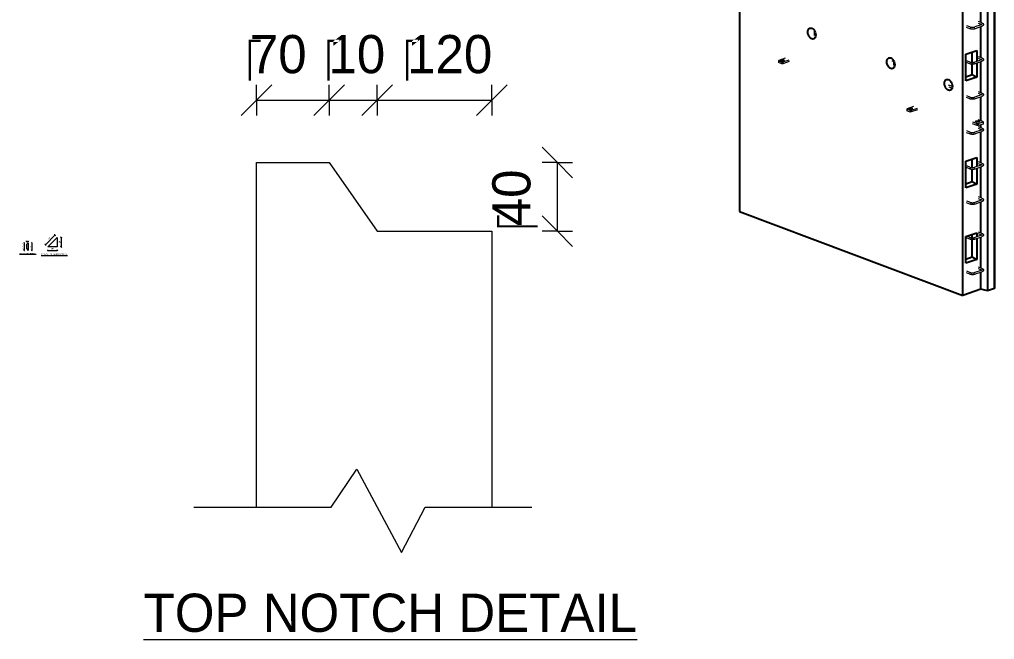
# Model space of a CAD drawing. Header units: millimetres. Extents: x -1273 to 12371, y 1067 to 19111.
# Drawn here: x 7261 to 12371, y 1067 to 4314 of the extents above; entities that cross this region are included whole.
import ezdxf

# ---------------------------------------------------------------- set-up
doc = ezdxf.new("R2010")
doc.units = ezdxf.units.MM
for name, color, linetype, lineweight in [('A-ANNO-DIMS', 211, 'Continuous', 9), ('A-ANNO-DIMS-2', 211, 'Continuous', 9), ('A-ANNO-DIMS-3', 211, 'Continuous', 9), ('A-ANNO-DIMS-80', 211, 'Continuous', 9), ('A-DETL-THIN', 151, 'Continuous', 18), ('A-GENM', 13, 'Continuous', 18), ('A-WALL', 113, 'Continuous', 25), ('G-ANNO-TEXT', 231, 'Continuous', 9), ('S-RBAR', 171, 'Continuous', 18)]:
    doc.layers.add(name, color=color, linetype=linetype, lineweight=lineweight)
doc.styles.add('Arial_2', font='arial.ttf', dxfattribs={"height": 5})
doc.styles.add('Arial_3', font='arial.ttf', dxfattribs={"height": 7.5})
doc.styles.add('Nirmala UI Semilight_2', font='NirmalaS.ttf', dxfattribs={"height": 5})
doc.styles.add('Nirmala UI Semilight_3', font='NirmalaS.ttf', dxfattribs={"height": 7.5})
doc.styles.add('Nirmala UI Semilight_4', font='NirmalaS.ttf', dxfattribs={"height": 200})
doc.styles.add('Nirmala UI Semilight_5', font='NirmalaS.ttf', dxfattribs={"height": 200})
doc.dimstyles.new('Arrow_Filled_-_2_5_NI_UI_2', dxfattribs={"dimscale": 304.8, "dimtxt": 5.23682, "dimasz": 0.013123, "dimexe": 0.006562, "dimexo": 0.0625, "dimgap": 0.006562, "dimtad": 1, "dimdec": 0, "dimzin": 0, "dimdsep": 46, "dimtxsty": 'Nirmala UI Semilight_2', "dimblk1": 'OBLIQUE', "dimblk2": 'OBLIQUE', "dimsah": 1, "dimcen": 0.09, "dimazin": 0, "dimtfac": 1, "dimtdec": 4, "dimtix": 1, "dimtmove": 0, "dimatfit": 3, "dimfxl": 0.006562, "dimfxlon": 1, "dimtvp": 1, "dimtolj": 1, "dimtzin": 0, "dimarcsym": 2})
doc.dimstyles.new('Arrow_Filled_-_2_5_NI_UI_3', dxfattribs={"dimscale": 304.8, "dimtxt": 7.85523, "dimasz": 0.019685, "dimexe": 0.009843, "dimexo": 0.0625, "dimgap": 0.009843, "dimtad": 1, "dimdec": 0, "dimzin": 0, "dimdsep": 46, "dimtxsty": 'Nirmala UI Semilight_3', "dimblk1": 'OBLIQUE', "dimblk2": 'OBLIQUE', "dimsah": 1, "dimcen": 0.09, "dimazin": 0, "dimtfac": 1, "dimtdec": 4, "dimtix": 1, "dimtmove": 0, "dimatfit": 3, "dimfxl": 0.009843, "dimfxlon": 1, "dimtvp": 1, "dimtolj": 1, "dimtzin": 0, "dimarcsym": 2})
doc.dimstyles.new('Arrow_Filled_-_2_5_NI_UI_4', dxfattribs={"dimscale": 304.8, "dimtxt": 209.472789, "dimasz": 0.524934, "dimexe": 0.262467, "dimexo": 0.0625, "dimgap": 0.262467, "dimtad": 1, "dimdec": 0, "dimzin": 0, "dimdsep": 46, "dimtxsty": 'Nirmala UI Semilight_4', "dimblk1": 'OBLIQUE', "dimblk2": 'OBLIQUE', "dimsah": 1, "dimcen": 0.09, "dimazin": 0, "dimtfac": 1, "dimtdec": 4, "dimtix": 1, "dimtmove": 2, "dimatfit": 3, "dimfxl": 0.262467, "dimfxlon": 1, "dimtvp": 1, "dimtolj": 1, "dimtzin": 0, "dimarcsym": 2})
doc.dimstyles.new('Arrow_Filled_-_2_5_NI_UI_5', dxfattribs={"dimscale": 304.8, "dimtxt": 209.472789, "dimasz": 0.524934, "dimexe": 0.262467, "dimexo": 0.0625, "dimgap": 0.262467, "dimtad": 1, "dimdec": 0, "dimzin": 0, "dimdsep": 46, "dimtxsty": 'Nirmala UI Semilight_4', "dimblk1": 'OBLIQUE', "dimblk2": 'OBLIQUE', "dimsah": 1, "dimcen": 0.09, "dimazin": 0, "dimtfac": 1, "dimtdec": 4, "dimtix": 1, "dimtmove": 0, "dimatfit": 3, "dimfxl": 0.262467, "dimfxlon": 1, "dimtvp": 1, "dimtolj": 1, "dimtzin": 0, "dimarcsym": 2})

# ---------------------------------------------------------------- blocks, each defined once
blk = doc.blocks.new('Rebar Bar - Part 2980172403-431004-3D Ortho')
at = {"layer": 'S-RBAR'}
for p, q in [((13315.4, 4097.4), (13315.4, 4093.8)), ((13325.4, 4074.6), (13325.4, 4095.4))]:
    blk.add_line(p, q, dxfattribs=at)
blk = doc.blocks.new('Rebar Bar - Part 2980172403-V1-3D Ortho')
at = {"layer": 'S-RBAR'}
blk.add_line((12907.4, 4257.6), (12907.4, 4229.5), dxfattribs=at)
blk = doc.blocks.new('Rebar Bar - Part 2031897438-V3-3D Ortho')
at = {"layer": 'S-RBAR'}
for p, q in [((13631.8, 3963.3), (13611.9, 3970.8)), ((13612.6, 3961.9), (13630.6, 3955.2))]:
    blk.add_line(p, q, dxfattribs=at)
blk = doc.blocks.new('RR spread anchor face based - RR-SA-2_5-150-1726819-3D Ortho')
at = {"layer": 'A-GENM'}
for p, q in [((12719.1, 10817.8), (12717.2, 10815.9)), ((12717.2, 10815.9), (12734.4, 10809.4)), ((12717.2, 10815.9), (12717.2, 10806.5)), ((12734.4, 10800.1), (12717.2, 10806.5)), ((12751.6, 10828.9), (12719.1, 10817.8)), ((12732.2, 10818.3), (12736.5, 10819.8)), ((12734.4, 10809.4), (12739.8, 10810)), ((12734.4, 10809.4), (12734.4, 10800.1)), ((12739.8, 10800.7), (12734.4, 10800.1)), ((12739.8, 10810), (12772.3, 10821.1)), ((12772.3, 10811.8), (12739.8, 10800.7)), ((12739.8, 10810), (12739.8, 10800.7)), ((12746.2, 10816.1), (12741.9, 10814.7))]:
    blk.add_line(p, q, dxfattribs=at)
for points in [[(12741.9, 10814.7, 0), (12740.4, 10814.3, 0), (12738.7, 10814, 0), (12736.9, 10814, 0), (12735.1, 10814.1, 0), (12733.4, 10814.3, 0), (12732, 10814.7, 0), (12730.9, 10815.3, 0), (12730.2, 10815.9, 0), (12730, 10816.5, 0), (12730.3, 10817.2, 0), (12731.1, 10817.8, 0), (12732.2, 10818.3, 0)], [(12736.5, 10819.8, 0), (12738, 10820.2, 0), (12739.7, 10820.4, 0), (12741.5, 10820.5, 0), (12743.3, 10820.4, 0), (12745, 10820.1, 0), (12746.4, 10819.7, 0), (12747.5, 10819.2, 0), (12748.2, 10818.6, 0)], [(12748.4, 10817.9, 0), (12748.1, 10817.3, 0), (12747.3, 10816.7, 0), (12746.2, 10816.1, 0)]]:
    blk.add_polyline3d(points, dxfattribs=at)
blk = doc.blocks.new('Rebar Bar - Part 3166313199-431004-3D Ortho')
at = {"layer": 'S-RBAR'}
for p, q in [((13766, 11276), (13783.4, 11269.4)), ((13786.3, 11276.9), (13768.5, 11283.6))]:
    blk.add_line(p, q, dxfattribs=at)
blk = doc.blocks.new('Rebar Bar - Part 2227165887-431004-3D Ortho')
at = {"layer": 'S-RBAR'}
for points in [[(13786.5, 11268.8, 0), (13786.5, 11268.8, 0), (13786.5, 11268.7, 0), (13786.4, 11268.6, 0), (13786.3, 11268.5, 0), (13786.1, 11268.4, 0), (13785.9, 11268.3, 0), (13785.7, 11268.1, 0), (13785.4, 11267.9, 0), (13785.1, 11267.8, 0), (13784.8, 11267.6, 0), (13784.4, 11267.4, 0), (13784, 11267.3, 0), (13783.6, 11267.1, 0), (13783.2, 11266.9, 0), (13782.9, 11266.8, 0)], [(13786.5, 11267.7, 0), (13786.5, 11267.7, 0), (13786.4, 11267.8, 0), (13786.3, 11267.9, 0), (13786.1, 11268, 0), (13785.9, 11268.2, 0), (13785.7, 11268.3, 0), (13785.4, 11268.5, 0), (13785.1, 11268.7, 0), (13784.8, 11268.8, 0), (13784.4, 11269, 0), (13784, 11269.2, 0), (13783.6, 11269.4, 0), (13783.4, 11269.4, 0)], [(13786.3, 11276.9, 0), (13786.9, 11276.7, 0), (13787.5, 11276.4, 0), (13788.1, 11276.1, 0), (13788.7, 11275.8, 0), (13789.3, 11275.5, 0), (13789.8, 11275.2, 0), (13790.4, 11274.8, 0), (13790.9, 11274.5, 0), (13791.4, 11274.1, 0), (13791.8, 11273.7, 0), (13792.3, 11273.2, 0), (13792.7, 11272.7, 0), (13793.1, 11272.2, 0), (13793.4, 11271.6, 0), (13793.8, 11271, 0), (13794, 11270.4, 0), (13794.2, 11269.7, 0), (13794.3, 11269, 0), (13794.4, 11268.3, 0), (13794.3, 11267.5, 0), (13794.2, 11266.8, 0), (13794, 11266.1, 0), (13793.8, 11265.5, 0), (13793.5, 11264.9, 0), (13793.1, 11264.3, 0), (13792.7, 11263.8, 0), (13792.3, 11263.3, 0), (13791.9, 11262.8, 0), (13791.4, 11262.4, 0), (13790.9, 11262, 0), (13790.4, 11261.6, 0), (13789.9, 11261.3, 0), (13789.3, 11261, 0), (13788.8, 11260.6, 0), (13788.2, 11260.3, 0), (13787.6, 11260.1, 0), (13787, 11259.8, 0), (13786.3, 11259.5, 0), (13785.7, 11259.3, 0), (13785.5, 11259.2, 0)]]:
    blk.add_polyline3d(points, dxfattribs=at)
blk = doc.blocks.new('Rebar Bar - Part 981547073-431004-3D Ortho')
at = {"layer": 'S-RBAR'}
for p, q in [((13782.9, 11266.8), (13749.6, 11255.4)), ((13752.2, 11247.9), (13785.5, 11259.2))]:
    blk.add_line(p, q, dxfattribs=at)
blk = doc.blocks.new('Rebar Bar - Part 2227165887-V4-3D Ortho')
at = {"layer": 'S-RBAR'}
for points in [[(13721.2, 11248.1, 0), (13721.9, 11247.9, 0), (13722.6, 11247.7, 0), (13723.3, 11247.5, 0), (13724, 11247.3, 0), (13724.7, 11247.1, 0), (13725.4, 11246.9, 0), (13726.2, 11246.7, 0), (13727, 11246.6, 0), (13727.7, 11246.4, 0), (13728.5, 11246.3, 0), (13729.3, 11246.2, 0), (13730.2, 11246.1, 0), (13731, 11246, 0), (13731.8, 11245.9, 0), (13732.6, 11245.8, 0), (13733.5, 11245.8, 0), (13734.3, 11245.7, 0), (13735.2, 11245.7, 0), (13736.1, 11245.7, 0), (13736.9, 11245.7, 0), (13737.8, 11245.7, 0), (13738.6, 11245.7, 0), (13739.5, 11245.7, 0), (13740.3, 11245.8, 0), (13741.2, 11245.8, 0), (13742, 11245.9, 0), (13742.9, 11245.9, 0), (13743.7, 11246, 0), (13744.5, 11246.1, 0), (13745.3, 11246.3, 0), (13746.1, 11246.4, 0), (13746.9, 11246.5, 0), (13747.7, 11246.7, 0), (13748.4, 11246.8, 0), (13749.2, 11247, 0), (13749.9, 11247.2, 0), (13750.6, 11247.4, 0), (13751.3, 11247.6, 0), (13752, 11247.8, 0), (13752.2, 11247.9, 0)], [(13724, 11255.6, 0), (13724.5, 11255.5, 0), (13725, 11255.3, 0), (13725.5, 11255.1, 0), (13726.1, 11255, 0), (13726.6, 11254.8, 0), (13727.2, 11254.7, 0), (13727.8, 11254.6, 0), (13728.5, 11254.4, 0), (13729.1, 11254.3, 0), (13729.8, 11254.2, 0), (13730.4, 11254.1, 0), (13731.1, 11254, 0), (13731.8, 11253.9, 0), (13732.5, 11253.9, 0), (13733.3, 11253.8, 0), (13734, 11253.8, 0), (13734.7, 11253.7, 0), (13735.5, 11253.7, 0), (13736.2, 11253.7, 0), (13736.9, 11253.7, 0), (13737.7, 11253.7, 0), (13738.4, 11253.7, 0), (13739.2, 11253.7, 0), (13739.9, 11253.7, 0), (13740.6, 11253.8, 0), (13741.3, 11253.8, 0), (13742.1, 11253.9, 0), (13742.8, 11254, 0), (13743.5, 11254.1, 0), (13744.1, 11254.2, 0), (13744.8, 11254.3, 0), (13745.5, 11254.4, 0), (13746.1, 11254.5, 0), (13746.7, 11254.6, 0), (13747.3, 11254.8, 0), (13747.9, 11254.9, 0), (13748.4, 11255.1, 0), (13749, 11255.2, 0), (13749.5, 11255.4, 0), (13749.6, 11255.4, 0)]]:
    blk.add_polyline3d(points, dxfattribs=at)
blk = doc.blocks.new('Rebar Bar - Part 3131074535-431004-3D Ortho')
at = {"layer": 'S-RBAR'}
for p, q in [((13703.8, 11254.7), (13721.2, 11248.1)), ((13724, 11255.6), (13706.6, 11262.2))]:
    blk.add_line(p, q, dxfattribs=at)
blk = doc.blocks.new('Rebar Bar - Part 3131074535-V12-3D Ortho')
at = {"layer": 'S-RBAR'}
for p, q in [((13724, 9051.2), (13701.5, 9059.7)), ((13701.5, 9051.2), (13721.2, 9043.8))]:
    blk.add_line(p, q, dxfattribs=at)
blk = doc.blocks.new('Rebar Bar - Part 3131074535-V14-3D Ortho')
at = {"layer": 'S-RBAR'}
for p, q in [((13701.5, 3172.8), (13721.2, 3165.4)), ((13724, 3172.9), (13706.6, 3179.4))]:
    blk.add_line(p, q, dxfattribs=at)
blk = doc.blocks.new('RR spread anchor face based - RR-SA-4_0-320-1726835-3D Ortho')
at = {"layer": 'A-GENM'}
for p, q in [((13737.6, 10495.7), (13761.8, 10486.6)), ((13761.8, 10475.4), (13737.6, 10484.5)), ((13757.8, 10493.8), (13755, 10494.9)), ((13761.8, 10486.6), (13767.1, 10486)), ((13761.8, 10475.4), (13761.8, 10486.6)), ((13767.1, 10474.8), (13761.8, 10475.4)), ((13790.7, 10496.5), (13766.6, 10505.6)), ((13767.1, 10486), (13792.4, 10494.6)), ((13767.1, 10486), (13767.1, 10474.8)), ((13792.4, 10483.4), (13767.1, 10474.8)), ((13768.1, 10499.3), (13770.8, 10498.3)), ((13792.4, 10494.6), (13790.7, 10496.5)), ((13792.4, 10494.6), (13792.4, 10483.4))]:
    blk.add_line(p, q, dxfattribs=at)
for points in [[(13755, 10494.9, 0), (13753.7, 10495.6, 0), (13752.8, 10496.3, 0), (13752.6, 10497.2, 0), (13752.9, 10498, 0), (13753.9, 10498.8, 0), (13755.3, 10499.4, 0), (13757.2, 10499.9, 0), (13759.4, 10500.2, 0), (13761.8, 10500.3, 0), (13764.1, 10500.2, 0), (13766.2, 10499.9, 0), (13768.1, 10499.3, 0)], [(13773.3, 10496, 0), (13773, 10495.2, 0), (13772, 10494.4, 0), (13770.5, 10493.7, 0), (13768.6, 10493.2, 0), (13766.4, 10492.9, 0), (13764.1, 10492.8, 0), (13761.8, 10493, 0), (13759.6, 10493.3, 0), (13757.8, 10493.8, 0)], [(13770.8, 10498.3, 0), (13772.2, 10497.6, 0), (13773.1, 10496.8, 0)]]:
    blk.add_polyline3d(points, dxfattribs=at)
blk = doc.blocks.new('DIMBLOCK32-GROOVE DETAIL')
at = {"layer": 'A-ANNO-DIMS-2'}
for p, q in [((7297.5, 3152), (7295.5, 3150)), ((7297.5, 3152), (7299.5, 3154)), ((7297.5, 3152), (7297.5, 3154)), ((7297.5, 3152), (7307.5, 3152)), ((7297.5, 3152), (7297.5, 3150)), ((7307.5, 3152), (7305.5, 3150)), ((7307.5, 3152), (7309.5, 3154)), ((7307.5, 3152), (7307.5, 3154)), ((7307.5, 3152), (7307.5, 3150))]:
    blk.add_line(p, q, dxfattribs=at)
at = {"layer": 'A-ANNO-DIMS-2', "color": 0, "insert": (7299.3, 3160.6), "char_height": 5, "width": 7.77, "attachment_point": 1, "line_spacing_factor": 1.142579, "style": 'Nirmala UI Semilight_2'}
blk.add_mtext('10', dxfattribs=at)
blk = doc.blocks.new('_Oblique')
at = {"color": 0, "linetype": 'ByBlock', "lineweight": -2}
blk.add_line((-0.5, -0.5), (0.5, 0.5), dxfattribs=at)
blk = doc.blocks.new('DIMBLOCK33-GROOVE DETAIL')
at = {"layer": 'A-ANNO-DIMS-2'}
for p, q in [((7285.4, 3144.9), (7283.4, 3146.9)), ((7285.4, 3144.9), (7283.4, 3144.9)), ((7285.4, 3134.9), (7283.4, 3136.9)), ((7285.4, 3134.9), (7283.4, 3134.9)), ((7285.4, 3144.9), (7285.4, 3134.9)), ((7285.4, 3144.9), (7287.4, 3142.9)), ((7285.4, 3144.9), (7287.4, 3144.9)), ((7285.4, 3134.9), (7287.4, 3132.9)), ((7285.4, 3134.9), (7287.4, 3134.9))]:
    blk.add_line(p, q, dxfattribs=at)
at = {"layer": 'A-ANNO-DIMS-2', "color": 0, "insert": (7276.9, 3136.7), "char_height": 5, "width": 7.77, "attachment_point": 1, "rotation": 90, "line_spacing_factor": 1.142579, "style": 'Nirmala UI Semilight_2'}
blk.add_mtext('10', dxfattribs=at)
blk = doc.blocks.new('DIMBLOCK34-GROOVE DETAIL')
at = {"layer": 'A-ANNO-DIMS-2'}
for p, q in [((7285.4, 3134.9), (7283.4, 3136.9)), ((7285.4, 3134.9), (7283.4, 3134.9)), ((7285.4, 3114.9), (7283.4, 3116.9)), ((7285.4, 3134.9), (7285.4, 3114.9)), ((7285.4, 3134.9), (7287.4, 3132.9)), ((7285.4, 3134.9), (7287.4, 3134.9)), ((7285.4, 3114.9), (7283.4, 3114.9)), ((7285.4, 3114.9), (7287.4, 3112.9)), ((7285.4, 3114.9), (7287.4, 3114.9))]:
    blk.add_line(p, q, dxfattribs=at)
at = {"layer": 'A-ANNO-DIMS-2', "color": 0, "insert": (7276.9, 3121.1), "char_height": 5, "width": 9.141, "attachment_point": 1, "rotation": 90, "line_spacing_factor": 1.142579, "style": 'Nirmala UI Semilight_2'}
blk.add_mtext('20', dxfattribs=at)
blk = doc.blocks.new('DIMBLOCK35-GROOVE DETAIL')
at = {"layer": 'A-ANNO-DIMS-2'}
for p, q in [((7285.4, 3114.9), (7283.4, 3116.9)), ((7285.4, 3114.9), (7283.4, 3114.9)), ((7285.4, 3104.9), (7283.4, 3106.9)), ((7285.4, 3104.9), (7283.4, 3104.9)), ((7285.4, 3114.9), (7285.4, 3104.9)), ((7285.4, 3114.9), (7287.4, 3112.9)), ((7285.4, 3114.9), (7287.4, 3114.9)), ((7285.4, 3104.9), (7287.4, 3102.9)), ((7285.4, 3104.9), (7287.4, 3104.9))]:
    blk.add_line(p, q, dxfattribs=at)
at = {"layer": 'A-ANNO-DIMS-2', "color": 0, "insert": (7276.9, 3106.7), "char_height": 5, "width": 7.77, "attachment_point": 1, "rotation": 90, "line_spacing_factor": 1.142579, "style": 'Nirmala UI Semilight_2'}
blk.add_mtext('10', dxfattribs=at)
blk = doc.blocks.new('DIMBLOCK36-GROOVE DETAIL')
at = {"layer": 'A-ANNO-DIMS-2'}
for p, q in [((7325.6, 3144.9), (7323.6, 3146.9)), ((7325.6, 3144.9), (7323.6, 3144.9)), ((7325.6, 3144.9), (7325.6, 3104.9)), ((7325.6, 3144.9), (7327.6, 3142.9)), ((7325.6, 3144.9), (7327.6, 3144.9)), ((7325.6, 3104.9), (7323.6, 3106.9)), ((7325.6, 3104.9), (7323.6, 3104.9)), ((7325.6, 3104.9), (7327.6, 3102.9)), ((7325.6, 3104.9), (7327.6, 3104.9))]:
    blk.add_line(p, q, dxfattribs=at)
at = {"layer": 'A-ANNO-DIMS-2', "color": 0, "insert": (7317.1, 3121.1), "char_height": 5, "width": 9.255, "attachment_point": 1, "rotation": 90, "line_spacing_factor": 1.142579, "style": 'Nirmala UI Semilight_2'}
blk.add_mtext('40', dxfattribs=at)
blk = doc.blocks.new('DIMBLOCK37-CHAMFER DETAIL')
at = {"layer": 'A-ANNO-DIMS-3'}
for p, q in [((7409.1, 3104.9), (7406.1, 3101.9)), ((7409.1, 3104.9), (7412.1, 3107.9)), ((7409.1, 3104.9), (7409.1, 3107.9)), ((7409.1, 3104.9), (7459.1, 3104.9)), ((7409.1, 3104.9), (7409.1, 3101.9)), ((7459.1, 3104.9), (7456.1, 3101.9)), ((7459.1, 3104.9), (7462.1, 3107.9)), ((7459.1, 3104.9), (7459.1, 3107.9)), ((7459.1, 3104.9), (7459.1, 3101.9))]:
    blk.add_line(p, q, dxfattribs=at)
at = {"layer": 'A-ANNO-DIMS-3', "color": 0, "insert": (7429.2, 3117.7), "char_height": 7.5, "width": 11.654, "attachment_point": 1, "line_spacing_factor": 1.142579, "style": 'Nirmala UI Semilight_3'}
blk.add_mtext('\u202a10', dxfattribs=at)
blk = doc.blocks.new('DIMBLOCK38-CHAMFER DETAIL')
at = {"layer": 'A-ANNO-DIMS-3'}
for p, q in [((7480.1, 3172.8), (7477.1, 3175.8)), ((7480.1, 3172.8), (7477.1, 3172.8)), ((7480.1, 3172.8), (7480.1, 3122.8)), ((7480.1, 3172.8), (7483.1, 3169.8)), ((7480.1, 3172.8), (7483.1, 3172.8)), ((7480.1, 3122.8), (7477.1, 3125.8)), ((7480.1, 3122.8), (7477.1, 3122.8)), ((7480.1, 3122.8), (7483.1, 3119.8)), ((7480.1, 3122.8), (7483.1, 3122.8))]:
    blk.add_line(p, q, dxfattribs=at)
at = {"layer": 'A-ANNO-DIMS-3', "color": 0, "insert": (7467.3, 3142.9), "char_height": 7.5, "width": 11.654, "attachment_point": 1, "rotation": 90, "line_spacing_factor": 1.142579, "style": 'Nirmala UI Semilight_3'}
blk.add_mtext('\u202a10', dxfattribs=at)
blk = doc.blocks.new('DIMBLOCK39-CHAMFER DETAIL')
at = {"layer": 'A-ANNO-DIMS-3'}
for p, q in [((7397.2, 3134.7), (7447.2, 3184.7)), ((7447.2, 3184.7), (7445.1, 3186.8)), ((7447.2, 3184.7), (7447.2, 3188.9)), ((7447.2, 3184.7), (7447.2, 3180.4)), ((7447.2, 3184.7), (7449.4, 3182.5)), ((7397.2, 3134.7), (7395.1, 3136.8)), ((7397.2, 3134.7), (7397.2, 3138.9)), ((7397.2, 3134.7), (7397.2, 3130.4)), ((7397.2, 3134.7), (7399.4, 3132.5))]:
    blk.add_line(p, q, dxfattribs=at)
at = {"layer": 'A-ANNO-DIMS-3', "color": 0, "insert": (7409.7, 3165.2), "char_height": 7.5, "width": 11.826, "attachment_point": 1, "rotation": 45, "line_spacing_factor": 1.142579, "style": 'Nirmala UI Semilight_3'}
blk.add_mtext('\u202a14', dxfattribs=at)
blk = doc.blocks.new('DIMBLOCK40-TOP NOTCH DETAIL')
at = {"layer": 'A-ANNO-DIMS-80'}
for p, q in [((8503.8, 3891.8), (8583.8, 3971.8)), ((8503.8, 3891.8), (8503.8, 3971.8)), ((8883.8, 3891.8), (8963.8, 3971.8)), ((8883.8, 3891.8), (8883.8, 3971.8)), ((8503.8, 3891.8), (8423.8, 3811.8)), ((8503.8, 3891.8), (8883.8, 3891.8)), ((8503.8, 3891.8), (8503.8, 3811.8)), ((8883.8, 3891.8), (8803.8, 3811.8)), ((8883.8, 3891.8), (8883.8, 3811.8))]:
    blk.add_line(p, q, dxfattribs=at)
at = {"layer": 'A-ANNO-DIMS-80', "color": 0, "insert": (8468.6, 4232.7), "char_height": 200, "width": 356.485, "attachment_point": 1, "line_spacing_factor": 1.142579, "style": 'Nirmala UI Semilight_4'}
blk.add_mtext('\u202a70', dxfattribs=at)
blk = doc.blocks.new('DIMBLOCK41-TOP NOTCH DETAIL')
at = {"layer": 'A-ANNO-DIMS-80'}
for p, q in [((8883.8, 3891.8), (8963.8, 3971.8)), ((8883.8, 3891.8), (8883.8, 3971.8)), ((9136.2, 3891.8), (9216.2, 3971.8)), ((9136.2, 3891.8), (9136.2, 3971.8)), ((8883.8, 3891.8), (8803.8, 3811.8)), ((8883.8, 3891.8), (9136.2, 3891.8)), ((8883.8, 3891.8), (8883.8, 3811.8)), ((9136.2, 3891.8), (9056.2, 3811.8)), ((9136.2, 3891.8), (9136.2, 3811.8))]:
    blk.add_line(p, q, dxfattribs=at)
at = {"layer": 'A-ANNO-DIMS-80', "color": 0, "insert": (8880.5, 4232.7), "char_height": 200, "width": 310.781, "attachment_point": 1, "line_spacing_factor": 1.142579, "style": 'Nirmala UI Semilight_4'}
blk.add_mtext('\u202a10', dxfattribs=at)
blk = doc.blocks.new('DIMBLOCK42-TOP NOTCH DETAIL')
at = {"layer": 'A-ANNO-DIMS-80'}
for p, q in [((9136.2, 3891.8), (9216.2, 3971.8)), ((9136.2, 3891.8), (9136.2, 3971.8)), ((9736.2, 3891.8), (9816.2, 3971.8)), ((9736.2, 3891.8), (9736.2, 3971.8)), ((9136.2, 3891.8), (9056.2, 3811.8)), ((9136.2, 3891.8), (9736.2, 3891.8)), ((9136.2, 3891.8), (9136.2, 3811.8)), ((9736.2, 3891.8), (9656.2, 3811.8)), ((9736.2, 3891.8), (9736.2, 3811.8))]:
    blk.add_line(p, q, dxfattribs=at)
at = {"layer": 'A-ANNO-DIMS-80', "color": 0, "insert": (9292.8, 4232.7), "char_height": 200, "width": 493.594, "attachment_point": 1, "line_spacing_factor": 1.142579, "style": 'Nirmala UI Semilight_4'}
blk.add_mtext('\u202a120', dxfattribs=at)
blk = doc.blocks.new('DIMBLOCK43-TOP NOTCH DETAIL')
at = {"layer": 'A-ANNO-DIMS-80'}
for p, q in [((10079.9, 3565.5), (9999.9, 3645.5)), ((10079.9, 3565.5), (9999.9, 3565.5)), ((10079.9, 3205), (10079.9, 3565.5)), ((10079.9, 3565.5), (10159.9, 3485.5)), ((10079.9, 3565.5), (10159.9, 3565.5)), ((10079.9, 3205), (9999.9, 3285)), ((10079.9, 3205), (9999.9, 3205)), ((10079.9, 3205), (10159.9, 3125)), ((10079.9, 3205), (10159.9, 3205))]:
    blk.add_line(p, q, dxfattribs=at)
at = {"layer": 'A-ANNO-DIMS-80', "color": 0, "insert": (9738.9, 3231), "char_height": 200, "width": 370.196, "attachment_point": 1, "rotation": 90, "line_spacing_factor": 1.142579, "style": 'Nirmala UI Semilight_4'}
blk.add_mtext('\u202a40', dxfattribs=at)

msp = doc.modelspace()

# ---------------------------------------------------------------- linework, layer by layer
at = {"layer": 'A-DETL-THIN', "lineweight": 9}
for p, q in [((8503.8, 1760.8), (8503.8, 3565.5)), ((8503.8, 3565.5), (8883.8, 3565.5)), ((8883.8, 3565.5), (9136.2, 3205)), ((9136.2, 3205), (9736.2, 3205)), ((9736.2, 3205), (9736.2, 1760.8)), ((8894.8, 1760.8), (9029, 1959.7)), ((9029, 1959.7), (9263.2, 1523.3)), ((8174.8, 1760.8), (8894.8, 1760.8)), ((9263.2, 1523.3), (9386.8, 1760.8)), ((9386.8, 1760.8), (9946.8, 1760.8))]:
    msp.add_line(p, q, dxfattribs=at)
at = {"layer": 'A-DETL-THIN'}
for p, q in [((7459.1, 3172.8), (7409.1, 3122.8)), ((7459.1, 3172.8), (7459.1, 3122.8)), ((7297.5, 3134.9), (7307.5, 3144.9)), ((7297.5, 3134.9), (7297.5, 3114.9)), ((7297.5, 3134.9), (7298.3, 3134.9)), ((7307.5, 3144.9), (7307.5, 3104.9)), ((7459.1, 3122.8), (7409.1, 3122.8)), ((7297.5, 3114.9), (7307.5, 3104.9)), ((7297.5, 3114.9), (7298.3, 3114.9))]:
    msp.add_line(p, q, dxfattribs=at)
at = {"layer": 'A-WALL'}
for p, q in [((12334.2, 11346.6), (12334.2, 2893.4)), ((11035.2, 11123.9), (11035.2, 3308.8)), ((12205.3, 2869.1), (12205.3, 10742.4)), ((12370.4, 2905.8), (12370.4, 7624.8)), ((12370.7, 7620.5), (12370.7, 2910.8)), ((12299.3, 4298.3), (12299.3, 4460.9)), ((12299.3, 4285.6), (12299.3, 4289.8)), ((12299.3, 4114.6), (12299.3, 4277.2)), ((12219.7, 4132), (12277.6, 4151.8)), ((12253.1, 4089.4), (12253.1, 4143.4)), ((12277.6, 4151.8), (12277.6, 4094.4)), ((12219.7, 3992), (12219.7, 4132)), ((12299.3, 4101.9), (12299.3, 4106.1)), ((12299.3, 3930.9), (12299.3, 4093.5)), ((12253.1, 4025.1), (12253.1, 4081.6)), ((12277.6, 4086), (12277.6, 4011.8)), ((12219.7, 4013.7), (12253.1, 4025.1)), ((12277.6, 4011.8), (12219.7, 3992)), ((12253.1, 4025.1), (12277.6, 4011.8)), ((12299.3, 3918.2), (12299.3, 3922.4)), ((12299.3, 3783.4), (12299.3, 3909.8)), ((12299.3, 3747.2), (12299.3, 3762.7)), ((12299.3, 3734.5), (12299.3, 3738.7)), ((12299.3, 3563.5), (12299.3, 3726.1)), ((12219.7, 3571.9), (12277.6, 3591.7)), ((12253.1, 3538.3), (12253.1, 3583.3)), ((12277.6, 3591.7), (12277.6, 3543.3)), ((12219.7, 3431.9), (12219.7, 3571.9)), ((12253.1, 3465), (12253.1, 3530.5)), ((12277.6, 3534.9), (12277.6, 3451.7)), ((12299.3, 3550.8), (12299.3, 3555)), ((12299.3, 3379.8), (12299.3, 3542.4)), ((12219.7, 3453.6), (12253.1, 3465)), ((12277.6, 3451.7), (12219.7, 3431.9)), ((12253.1, 3465), (12277.6, 3451.7)), ((12299.3, 3367.1), (12299.3, 3371.3)), ((12299.3, 3196.1), (12299.3, 3358.7)), ((11035.2, 3308.8), (12205.3, 2869.1)), ((12219.7, 3177.5), (12277.6, 3197.3)), ((12219.7, 3037.4), (12219.7, 3177.5)), ((12253.1, 3170.9), (12253.1, 3188.9)), ((12277.6, 3197.3), (12277.6, 3175.9)), ((12299.3, 3183.4), (12299.3, 3187.6)), ((12299.3, 3012.4), (12299.3, 3175)), ((12253.1, 3070.6), (12253.1, 3163.1)), ((12277.6, 3167.5), (12277.6, 3057.2)), ((12219.7, 3059.2), (12253.1, 3070.6)), ((12253.1, 3070.6), (12277.6, 3057.2)), ((12277.6, 3057.2), (12219.7, 3037.4)), ((12299.3, 2999.7), (12299.3, 3003.9)), ((12299.3, 2901.3), (12299.3, 2991.3)), ((12299.3, 2901.3), (12205.3, 2869.1)), ((12334.2, 2893.4), (12299.3, 2901.3)), ((12370.4, 2905.8), (12334.2, 2893.4)), ((12370.7, 2910.8), (12370.4, 2905.8))]:
    msp.add_line(p, q, dxfattribs=at)
for points in [[(11413.2, 4212.3, 0), (11407.8, 4215.3, 0), (11402.8, 4220, 0), (11398.5, 4226, 0), (11395.2, 4233.1, 0), (11393.2, 4240.6, 0), (11392.5, 4248.1, 0), (11393.2, 4255.1, 0), (11395.2, 4261.1, 0), (11398.5, 4265.6, 0), (11402.8, 4268.5, 0), (11407.8, 4269.4, 0), (11413.2, 4268.3, 0)], [(11413.2, 4268.3, 0), (11418.5, 4265.4, 0), (11423.5, 4260.7, 0), (11427.8, 4254.6, 0), (11431.1, 4247.6, 0), (11433.2, 4240.1, 0), (11433.9, 4232.5, 0), (11433.2, 4225.6, 0), (11431.1, 4219.6, 0), (11427.8, 4215, 0), (11423.5, 4212.2, 0), (11418.5, 4211.3, 0), (11413.2, 4212.3, 0)], [(11827.3, 4056.7, 0), (11822, 4059.7, 0), (11817, 4064.3, 0), (11812.7, 4070.4, 0), (11809.4, 4077.4, 0), (11807.3, 4085, 0), (11806.6, 4092.5, 0), (11807.3, 4099.5, 0), (11809.4, 4105.4, 0), (11812.7, 4110, 0), (11817, 4112.8, 0), (11822, 4113.8, 0), (11827.3, 4112.7, 0)], [(11827.3, 4112.7, 0), (11832.7, 4109.7, 0), (11837.7, 4105.1, 0), (11842, 4099, 0), (11845.3, 4092, 0), (11847.3, 4084.4, 0), (11848, 4076.9, 0), (11847.3, 4069.9, 0), (11845.3, 4064, 0), (11842, 4059.4, 0), (11837.7, 4056.6, 0), (11832.7, 4055.6, 0), (11827.3, 4056.7, 0)], [(12129.3, 3943.2, 0), (12124, 3946.2, 0), (12119, 3950.9, 0), (12114.7, 3956.9, 0), (12111.4, 3964, 0), (12109.3, 3971.5, 0), (12108.6, 3979, 0), (12109.3, 3986, 0), (12111.4, 3992, 0), (12114.7, 3996.5, 0), (12119, 3999.4, 0), (12124, 4000.3, 0), (12129.3, 3999.2, 0)], [(12129.3, 3999.2, 0), (12134.7, 3996.3, 0), (12139.7, 3991.6, 0), (12144, 3985.5, 0), (12147.3, 3978.5, 0), (12149.3, 3971, 0), (12150, 3963.4, 0), (12149.3, 3956.5, 0), (12147.3, 3950.5, 0), (12144, 3945.9, 0), (12139.7, 3943.1, 0), (12134.7, 3942.2, 0), (12129.3, 3943.2, 0)]]:
    msp.add_polyline3d(points, dxfattribs=at)

# ---------------------------------------------------------------- block references
at = {"layer": 'A-GENM'}
for name, p in [('RR spread anchor face based - RR-SA-2_5-150-1726819-3D Ortho', (-1478.3, -6718.1)), ('RR spread anchor face based - RR-SA-2_5-150-1726819-3D Ortho', (-805.2, -6971)), ('RR spread anchor face based - RR-SA-4_0-320-1726835-3D Ortho', (-1481.7, -6716.8))]:
    msp.add_blockref(name, p, dxfattribs=at)
at = {"layer": 'S-RBAR'}
for name, p in [('Rebar Bar - Part 3166313199-431004-3D Ortho', (-1481.7, -6980.6)), ('Rebar Bar - Part 2227165887-431004-3D Ortho', (-1481.7, -6980.6)), ('Rebar Bar - Part 2980172403-V1-3D Ortho', (-1481.7, 0)), ('Rebar Bar - Part 3131074535-431004-3D Ortho', (-1481.7, -6980.6)), ('Rebar Bar - Part 2227165887-V4-3D Ortho', (-1481.7, -6980.6)), ('Rebar Bar - Part 981547073-431004-3D Ortho', (-1481.7, -6980.6)), ('Rebar Bar - Part 2980172403-431004-3D Ortho', (-1481.7, 0)), ('Rebar Bar - Part 3131074535-V12-3D Ortho', (-1481.7, -4959.9)), ('Rebar Bar - Part 2227165887-V4-3D Ortho', (-1481.7, -7164.3)), ('Rebar Bar - Part 981547073-431004-3D Ortho', (-1481.7, -7164.3)), ('Rebar Bar - Part 3166313199-431004-3D Ortho', (-1481.7, -7164.3)), ('Rebar Bar - Part 2227165887-431004-3D Ortho', (-1481.7, -7164.3)), ('Rebar Bar - Part 2031897438-V3-3D Ortho', (-1481.7, 0)), ('Rebar Bar - Part 3166313199-431004-3D Ortho', (-1481.7, -7348)), ('Rebar Bar - Part 3131074535-431004-3D Ortho', (-1481.7, -7348)), ('Rebar Bar - Part 2227165887-V4-3D Ortho', (-1481.7, -7348)), ('Rebar Bar - Part 981547073-431004-3D Ortho', (-1481.7, -7348)), ('Rebar Bar - Part 2227165887-431004-3D Ortho', (-1481.7, -7348)), ('Rebar Bar - Part 3131074535-431004-3D Ortho', (-1481.7, -7531.7)), ('Rebar Bar - Part 981547073-431004-3D Ortho', (-1481.7, -7531.7)), ('Rebar Bar - Part 3166313199-431004-3D Ortho', (-1481.7, -7531.7)), ('Rebar Bar - Part 2227165887-431004-3D Ortho', (-1481.7, -7531.7)), ('Rebar Bar - Part 2227165887-V4-3D Ortho', (-1481.7, -7531.7)), ('Rebar Bar - Part 3131074535-V12-3D Ortho', (-1481.7, -5511)), ('Rebar Bar - Part 2227165887-V4-3D Ortho', (-1481.7, -7715.4)), ('Rebar Bar - Part 981547073-431004-3D Ortho', (-1481.7, -7715.4)), ('Rebar Bar - Part 3166313199-431004-3D Ortho', (-1481.7, -7715.4)), ('Rebar Bar - Part 2227165887-431004-3D Ortho', (-1481.7, -7715.4)), ('Rebar Bar - Part 3166313199-431004-3D Ortho', (-1481.7, -7899.1)), ('Rebar Bar - Part 2227165887-431004-3D Ortho', (-1481.7, -7899.1)), ('Rebar Bar - Part 3131074535-431004-3D Ortho', (-1481.7, -7899.1)), ('Rebar Bar - Part 2227165887-V4-3D Ortho', (-1481.7, -7899.1)), ('Rebar Bar - Part 981547073-431004-3D Ortho', (-1481.7, -7899.1)), ('Rebar Bar - Part 3131074535-V14-3D Ortho', (-1481.7, 0)), ('Rebar Bar - Part 2227165887-V4-3D Ortho', (-1481.7, -8082.8)), ('Rebar Bar - Part 981547073-431004-3D Ortho', (-1481.7, -8082.8)), ('Rebar Bar - Part 3166313199-431004-3D Ortho', (-1481.7, -8082.8)), ('Rebar Bar - Part 2227165887-431004-3D Ortho', (-1481.7, -8082.8)), ('Rebar Bar - Part 3166313199-431004-3D Ortho', (-1481.7, -8266.5)), ('Rebar Bar - Part 3131074535-431004-3D Ortho', (-1481.7, -8266.5)), ('Rebar Bar - Part 2227165887-V4-3D Ortho', (-1481.7, -8266.5)), ('Rebar Bar - Part 981547073-431004-3D Ortho', (-1481.7, -8266.5)), ('Rebar Bar - Part 2227165887-431004-3D Ortho', (-1481.7, -8266.5))]:
    msp.add_blockref(name, p, dxfattribs=at)

# ---------------------------------------------------------------- texts
at = {"layer": 'G-ANNO-TEXT', "color": 7, "attachment_point": 1}
for s, insert, char_height, width, style in [('\\LTYPICAL GROOVE DETAIL', (7261.5, 3090.7), 5, 106.785, 'Arial_2'), ('\\LTYPICAL CHAMFER DETAIL', (7375, 3087.5), 7.5, 166.911, 'Arial_3'), ('\\LTOP NOTCH DETAIL', (7911.9, 1307.2), 200, 2975.864, 'Nirmala UI Semilight_5')]:
    msp.add_mtext(s, dxfattribs=dict(at, insert=insert, char_height=char_height, width=width, style=style))

# ---------------------------------------------------------------- dimensions: what is measured, and where the dimension line sits
at = {"layer": 'A-ANNO-DIMS'}
for base, p1, p2, text, override, picture, middle in [((8883.8, 3891.8), (8503.8, 3811.8), (8883.8, 3811.8), '\u202a70', {"dimpost": '<>', "dimfxl": 380}, 'DIMBLOCK40-TOP NOTCH DETAIL', (8646.9, 4099.4)), ((9736.2, 3891.8), (9136.2, 3811.8), (9736.2, 3811.8), '\u202a120', {"dimpost": '<>', "dimfxl": 600}, 'DIMBLOCK42-TOP NOTCH DETAIL', (9539.6, 4099.4))]:
    dim = msp.add_linear_dim(base=base, p1=p1, p2=p2, text=text, dimstyle='Arrow_Filled_-_2_5_NI_UI_4', override=override, dxfattribs=at)
    dim.commit()
    dim.dimension.update_dxf_attribs({"geometry": picture, "text_midpoint": middle, "dimtype": 160})
for base, p1, p2, dimstyle, override, picture, middle in [((9136.2, 3891.8), (8883.8, 3811.8), (9136.2, 3811.8), 'Arrow_Filled_-_2_5_NI_UI_5', {"dimpost": '<>', "dimfxl": 252.373632}, 'DIMBLOCK41-TOP NOTCH DETAIL', (9010, 4092.8)), ((7459.1, 3104.9), (7409.1, 3107.9), (7459.1, 3107.9), 'Arrow_Filled_-_2_5_NI_UI_3', {"dimpost": '<>', "dimfxl": 50}, 'DIMBLOCK37-CHAMFER DETAIL', (7434.1, 3112.4))]:
    dim = msp.add_linear_dim(base=base, p1=p1, p2=p2, text='\u202a10', dimstyle=dimstyle, override=override, dxfattribs=at)
    dim.commit()
    dim.dimension.update_dxf_attribs({"geometry": picture, "text_midpoint": middle})
for base, p1, p2, angle, text, dimstyle, override, picture, middle in [((10079.9, 3565.5), (9999.9, 3205), (9999.9, 3565.5), 90, '\u202a40', 'Arrow_Filled_-_2_5_NI_UI_5', {"dimpost": '<>', "dimfxl": 360.426899}, 'DIMBLOCK43-TOP NOTCH DETAIL', (9879.4, 3385.2)), ((7447.2, 3184.7), (7399.4, 3132.5), (7449.4, 3182.5), 45, '\u202a14', 'Arrow_Filled_-_2_5_NI_UI_3', {"dimpost": '<>', "dimfxl": 70.710678}, 'DIMBLOCK39-CHAMFER DETAIL', (7416.9, 3165)), ((7480.1, 3122.8), (7477.1, 3172.8), (7477.1, 3122.8), 90, '\u202a10', 'Arrow_Filled_-_2_5_NI_UI_3', {"dimpost": '<>', "dimfxl": 50}, 'DIMBLOCK38-CHAMFER DETAIL', (7472.6, 3147.8))]:
    dim = msp.add_linear_dim(base=base, p1=p1, p2=p2, angle=angle, text=text, dimstyle=dimstyle, override=override, dxfattribs=at)
    dim.commit()
    dim.dimension.update_dxf_attribs({"geometry": picture, "text_midpoint": middle})
for base, p1, p2, override, picture, middle in [((7285.4, 3134.9), (7287.4, 3144.9), (7287.4, 3134.9), {"dimpost": '<>', "dimfxl": 10}, 'DIMBLOCK33-GROOVE DETAIL', (7280.8, 3139.9)), ((7285.4, 3114.9), (7287.4, 3134.9), (7287.4, 3114.9), {"dimpost": '<>', "dimfxl": 20}, 'DIMBLOCK34-GROOVE DETAIL', (7280.8, 3124.9)), ((7285.4, 3104.9), (7287.4, 3114.9), (7287.4, 3104.9), {"dimpost": '<>', "dimfxl": 10}, 'DIMBLOCK35-GROOVE DETAIL', (7280.8, 3109.9)), ((7325.6, 3104.9), (7323.6, 3144.9), (7323.6, 3104.9), {"dimpost": '<>', "dimfxl": 40}, 'DIMBLOCK36-GROOVE DETAIL', (7321, 3124.9))]:
    dim = msp.add_linear_dim(base=base, p1=p1, p2=p2, angle=90, dimstyle='Arrow_Filled_-_2_5_NI_UI_2', override=override, dxfattribs=at)
    dim.commit()
    dim.dimension.update_dxf_attribs({"geometry": picture, "text_midpoint": middle})
dim = msp.add_linear_dim(base=(7307.5, 3152), p1=(7297.5, 3150), p2=(7307.5, 3150), dimstyle='Arrow_Filled_-_2_5_NI_UI_2', override={"dimpost": '<>', "dimfxl": 10}, dxfattribs=at)
dim.commit()
dim.dimension.update_dxf_attribs({"geometry": 'DIMBLOCK32-GROOVE DETAIL', "text_midpoint": (7302.5, 3156.6)})

doc.saveas('drawing.dxf')
